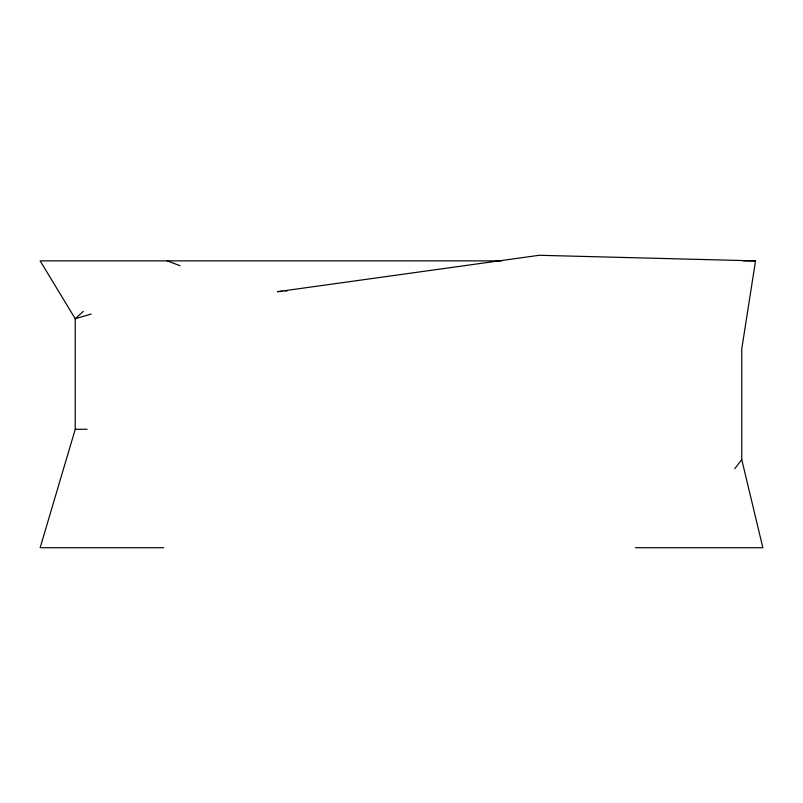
<?xml version="1.0" encoding="UTF-8"?>
<svg xmlns="http://www.w3.org/2000/svg" width="803" height="803" viewBox="0 0 803 803"><rect width="100%" height="100%" fill="white"/><g stroke="black" fill="none" stroke-linecap="round" stroke-linejoin="round"><path stroke-width="1.2" d="M282.395 291.258L277.396 291.7L539.235 255.284L755.523 260.875L741.751 349.014L741.751 459.577L762.85 547.716L635.404 547.716M501.895 260.875L40.15 260.875L75.231 318.751L75.231 429.314L40.15 547.716L163.722 547.716M734.795 468.651L741.751 459.577M83.291 311.383L75.231 318.751L91.191 314.053M284.894 291.037L287.394 290.816M75.231 429.314L87.065 429.234M743.076 260.875L755.523 260.875M167.165 260.875L180.103 265.723"/></g></svg>
